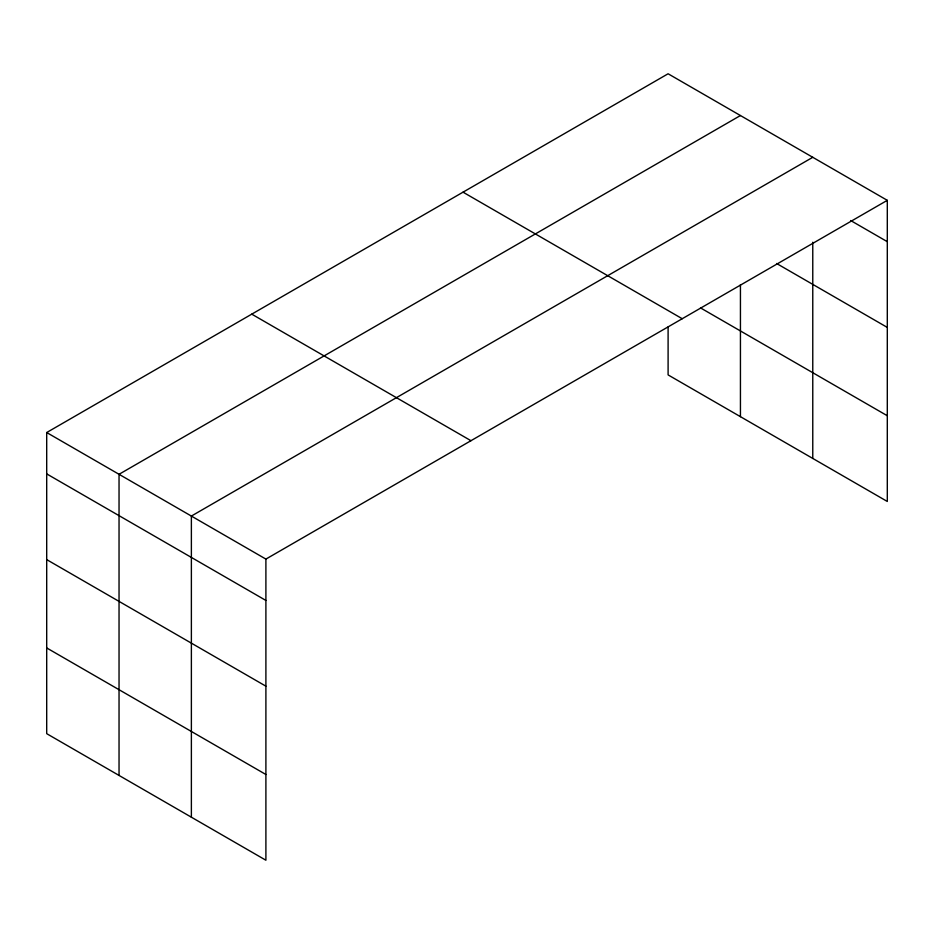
<?xml version="1.0" encoding="UTF-8"?>
<svg xmlns="http://www.w3.org/2000/svg" width="934" height="934" viewBox="0 0 934 934"><rect width="100%" height="100%" fill="white"/><g stroke="black" fill="none" stroke-linecap="round" stroke-linejoin="round"><path stroke-width="1.4" d="M812.767 242.245L812.767 458.431M668.102 326.958L668.102 374.908L887.3 501.465L887.3 200.331L668.102 73.774L46.7 432.535L46.7 733.669L265.898 860.226L265.898 559.092L46.7 432.535M740.44 115.536L119.038 474.297L119.038 775.43M812.767 157.297L191.377 516.058L191.377 817.192M265.898 559.092L887.3 200.331M850.664 220.529L887.3 241.684M776.598 263.493L887.3 327.414M700.523 307.905L887.3 415.735M463.042 192.171L682.24 318.728M251.76 314.151L470.958 440.696M46.7 473.888L265.898 600.445M46.7 559.618L265.898 686.175M46.7 647.939L265.898 774.496M740.44 284.613L740.44 416.669"/></g></svg>
